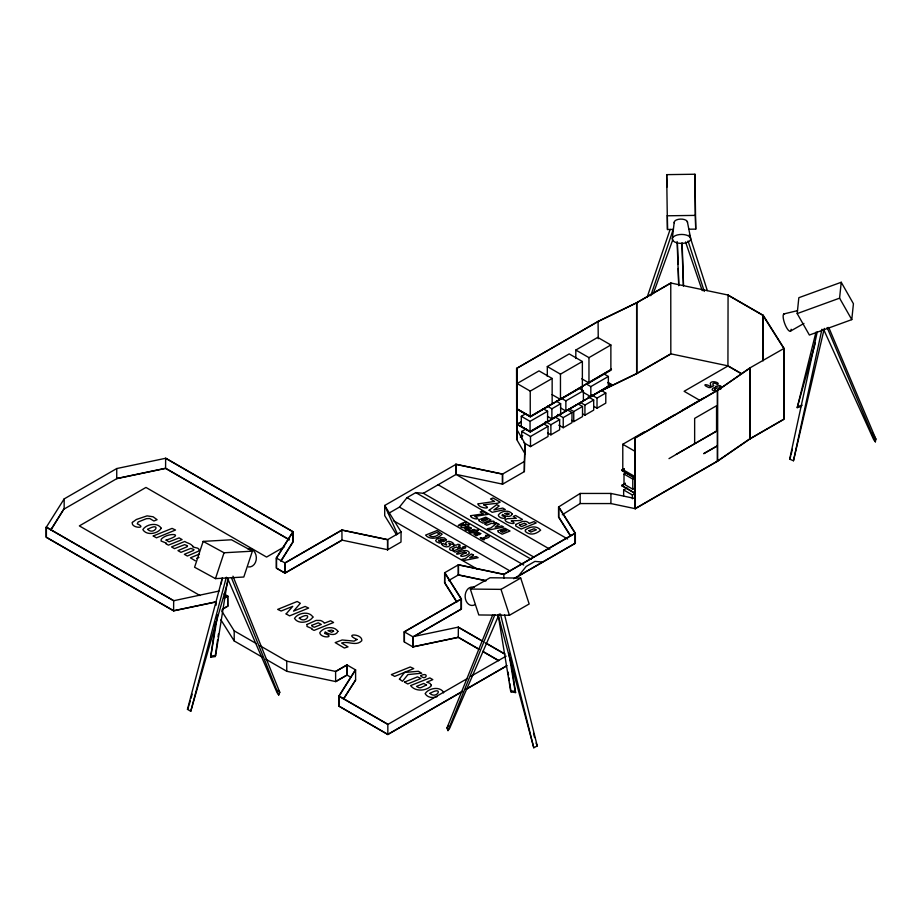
<?xml version="1.0" encoding="UTF-8"?>
<svg xmlns="http://www.w3.org/2000/svg" width="922" height="922" viewBox="0 0 922 922"><rect width="100%" height="100%" fill="white"/><g stroke="black" fill="none" stroke-linecap="round" stroke-linejoin="round"><path stroke-width="1.38" d="M284.886 573.035L284.898 562.916L341.924 529.989L387.701 539.612L387.701 549.731L341.924 540.108L284.898 573.035L276.531 568.217L276.531 558.098L293.138 531.74L165.637 458.119L165.58 468.411L289.151 539.75M670.824 283.158L636.814 302.796L598.251 321.478L516.631 368.408L516.7 439.356L516.631 368.408L598.078 321.375L636.641 302.693L670.767 282.996L728.069 295.04L763.197 315.324L784.057 348.401L784.057 419.245L749.943 438.941L717.581 461.207L635.27 508.725L634.728 437.57L635.131 508.644M516.7 429.237L525.079 443.747L524.353 461.496L502.421 474.15L455.917 464.377L384.705 505.487L401.082 531.89L401.001 542.055L387.701 549.731M502.421 474.15L502.421 484.269L524.353 471.615L525.079 443.747M443.505 692.895L443.563 692.295C439.702 685.922 428.453 688.238 425.146 693.655C427.359 697.77 433.259 698.357 437.224 696.559M797.196 313.584L798.832 297.702L841.233 282.27L853.426 303.73L851.778 319.623L809.378 335.043L797.196 313.584L839.585 298.163L841.233 282.27M672.311 238.81L674.213 222.237M227.838 578.912L215.644 655.392L215.206 656.545L210.642 657.225L215.736 622.004M221.222 583.96L222.041 578.325M215.206 656.545L217.65 639.638M218.053 636.825L218.468 634.002M210.642 657.225L217.627 615.009M823.807 329.788L873.641 439.575L875.358 441.811L875.9 439.114L828.751 327.437M824.303 328.405L793.462 460.758L789.681 459.144L817.249 331.828M793.462 460.758L821.94 329.246M791.03 454.834L792.321 449.268M801.437 406.452L797.207 407.651L815.947 332.185M228.472 579.373L190.762 711.288L187.466 709.341L222.306 578.013M190.762 711.288L226.339 577.184M797.207 407.651L815.394 342.777M189.091 705.157L190.255 701.031M191.027 698.288L192.191 694.162M203.163 541.387L194.588 567.237L215.471 578.624L243.8 577.022L252.374 551.172L231.491 539.785L203.163 541.387L224.046 552.774L252.374 551.172M215.471 578.624L224.046 552.774M647.083 297.414L670.144 229.359M650.771 295.708L673.383 229.002M789.681 459.144L790.707 456.217M653.295 293.599L672.818 239.674M227.492 578.14L277.049 692.641L278.732 694.981L279.781 692.33L232.955 576.204M499.298 613.994L449.671 728.288L447.988 730.627L446.963 727.965L492.786 614.709M447.988 730.627L494.895 614.697M187.466 709.341L188.699 706.529M716.06 391.539L749.759 368.005L784.057 348.401M216.278 601.755L173.67 610.71L46.388 537.226L46.388 527.096L64.16 498.906L116.737 468.549L165.58 458.292L292.85 531.775L292.85 541.894L280.841 560.956M50.583 530.15L64.021 508.829L50.825 530.173M285.117 573.161L276.335 568.102L276.335 557.983L292.85 531.775M281.06 561.025L293.138 541.859L293.138 531.74M355.419 669.798L338.812 696.133L387.839 724.438L467.535 678.431M259.866 645.642L286.754 661.166L335.596 671.423L346.914 664.889L355.604 669.902L339.1 696.098L339.1 706.217L387.839 734.361L462.337 691.35M462.556 691.419L387.839 734.557L338.904 706.102M343.41 698.957L355.604 680.021L343.606 699.072M446.963 727.965L448.657 725.637M388.381 513.485L399.433 507.112L407.028 497.661L415.787 492.602L423.382 493.282L533.838 557.061M518.579 575.893L526.174 566.454L534.933 561.394L542.528 562.074M635.131 438.077L717.581 390.375L749.943 368.108L749.943 438.941M635.27 508.529L717.397 461.115L749.759 438.849L783.769 419.21L783.769 348.366L762.99 315.405L727.931 295.167M570.061 534.944L558.744 516.988L558.744 506.87L580.168 493.443L610.917 493.443L635.327 498.572M562.316 514.753L580.168 503.562L610.917 503.562L635.327 508.69L635.27 437.685L717.397 390.271L717.397 461.115M520.792 422.057L517.104 424.212L530.3 431.761L611.447 384.497L607.852 382.434M530.3 416.79L611.447 369.319L530.3 416.79L517.104 409.23M520.792 422.264L517.104 424.408L530.3 431.969L611.447 384.497M547.311 376.407L547.311 366.564L569.22 353.921L582.37 361.505L582.37 386.814L560.461 399.457L552.094 394.628M575.812 358.485L575.812 350.049L597.721 337.394L610.871 344.989L610.871 370.287L588.962 382.93L581.782 378.792M552.151 378.469L539.013 370.875L517.104 383.529L530.242 391.112L552.151 378.469L552.151 403.767L530.242 416.421L517.104 408.826M547.311 366.564L560.461 374.159L582.37 361.505M575.812 350.049L588.962 357.632L610.871 344.989M284.495 546.723L266.562 557.072L145.964 487.438L79.35 525.897L199.959 595.531M543.208 408.723L547.587 411.247L547.587 421.366L530.058 431.484L521.299 426.425L521.299 416.306L525.966 413.609M521.299 416.306L530.058 421.366L547.587 411.247M547.507 406.256L551.898 408.78L560.657 403.721L560.657 413.84L551.898 418.899L547.507 416.375M224.369 598.067L227.769 596.096L227.769 606.215L222.098 609.488M276.335 557.983L285.071 563.008L341.981 530.15L387.517 539.727L401.082 531.89M561.486 398.35L565.866 400.874L583.396 390.755L583.396 400.874L565.866 410.993L560.392 407.835M586.45 384.059L590.829 386.595L608.359 376.476L608.359 386.595L590.829 396.714L583.165 392.288M521.737 439.022L521.737 431.438L526.404 428.742M516.562 439.275L525.079 453.866M520.331 437.109L522.797 435.68M423.382 493.282L456.021 474.438L455.848 464.215L455.917 474.496M601.939 390.352L636.641 373.537L670.767 353.829L728.069 365.873L741.392 373.571M602.101 390.455L636.814 373.641L670.824 354.002L670.767 282.996M521.737 431.438L530.496 436.498L548.025 426.379L548.025 436.498L530.496 446.617L523.927 442.825M545.398 421.561L550.883 424.731L559.642 419.671L559.642 429.79L550.883 434.85L547.587 432.948M557.741 414.439L563.227 417.608L571.986 412.549L571.986 422.668L563.227 427.727L558.836 425.192M569.37 408.988L573.749 411.523L582.52 406.464L582.52 416.583L573.749 421.642L571.559 420.374M580.537 402.545L584.928 405.069L593.687 400.01L593.687 410.129L584.928 415.188L582.727 413.932M591.544 394.927L597.018 398.085L605.789 393.026L605.789 403.145L597.018 408.204L593.733 406.314M728.069 295.04L727.931 365.999L684.112 391.297L699.833 400.367M634.739 476.478L622.788 469.575L622.788 444.277L644.697 431.623M653.007 427.312L674.916 414.67M681.496 410.797L703.405 398.143M456.632 601.916L444.623 582.877L444.623 572.758L458.488 564.748L503.85 574.279L575.063 533.17L558.548 506.973L558.548 517.092L570.557 536.143M635.12 487.853L632.78 489.202L624.01 484.142L624.01 474.023L626.349 472.663M444.623 582.877L444.807 572.643L461.415 598.977L461.415 609.096L414.324 636.295M448.484 580.641L458.488 574.867L485.975 580.641M624.01 474.023L632.78 479.083L635.12 477.723M668.992 458.626L717.397 430.551M717.397 430.747L676.333 454.258M623.641 496.267L623.641 489.939L627.144 487.922M623.641 489.939L632.4 494.999L634.739 493.65M479.002 649.365L458.28 637.402L412.929 646.933L404.228 641.919L404.228 631.801L461.127 598.943L444.623 572.758M335.654 671.585L347.087 664.993L347.087 675.111L335.654 681.704L335.596 671.423M461.415 598.977L404.401 631.893L404.401 642.012M558.744 506.87L575.351 533.204L503.908 574.452L458.292 564.863L458.292 574.982L485.94 580.791M350.66 677.163L346.914 675.008L335.596 681.542L286.754 671.285L265.985 659.288M412.883 636.918L461.127 609.062L461.127 598.943M513.669 578.728L575.063 543.288L575.063 533.17M514.626 578.382L575.351 543.323L575.351 533.204M471.027 676.206L506.132 656.141M466.059 689.195L507.031 665.546M466.29 689.264L506.132 666.26M224.173 597.986L227.619 596.015L227.769 606.215M223.02 608.774L227.619 606.134M634.739 493.224L621.647 485.606L625.347 483.278M621.647 485.606L625.347 483.485M703.82 453.497L717.397 445.729M703.82 453.693L717.397 445.925M470.335 589.066L490.043 577.771L520.711 578.071L529.17 603.979L509.463 615.262L478.795 614.962L470.335 589.066L501.003 589.365L520.711 578.071M790.465 331.136L803.938 323.438M634.728 478.057L621.693 470.393L624.148 468.802M621.693 470.393L624.148 469.01M498.064 614.744L533.78 747.765L537.249 745.933L504.599 614.962M196.593 558.375L198.991 557.395M199.452 554.053L190.428 557.822L195.36 560.818M719.633 389.418L720.808 389.061M797.968 406.429L802.198 405.231M783.838 313.941L797.518 310.645M165.58 468.411L116.737 478.668L116.737 468.549M219.033 591.048L173.601 600.752L46.1 527.142L46.1 537.261L173.601 610.871L216.463 601.87M482.863 641.274L458.349 627.121L412.733 636.71L412.733 646.829L458.349 637.24L479.186 649.272M211.08 656.072L215.644 655.392M673.129 229.44L667.482 229.52L666.675 174.638L694.934 174.235L695.73 229.117L688.665 229.221M667.044 215.794L695.292 215.391L695.73 229.117M510.592 690.739L515.144 691.431L515.594 692.583L511.042 691.892L510.592 690.739L498.295 615.619M455.848 464.215L502.617 474.035L502.617 484.154L455.848 474.334L567.618 538.99M607.852 382.642L611.447 384.693M517.104 409.034L530.3 416.583M727.931 365.999L741.23 373.675M603.979 373.94L608.359 376.476M601.409 390.502L605.789 393.026M579.016 388.231L583.396 390.755M588.213 396.852L593.687 400.01M578.14 403.928L582.52 406.464M556.277 401.197L560.657 403.721M567.606 410.013L571.986 412.549M622.788 444.277L634.739 451.181M555.263 417.136L559.642 419.671M543.646 423.843L548.025 426.379M438.111 484.776L549.858 549.235M415.787 492.602L531.21 559.239M407.028 497.661L523.684 565.025M399.433 507.112L509.889 570.879M393.394 520.63L477.78 569.358M486.539 643.395L504.922 654.009M458.28 627.283L482.655 641.355M485.099 642.761L504.588 654.021M289.427 539.716L165.637 468.238L117.152 478.426L64.16 509.025L64.16 498.906M482.863 651.393L498.802 660.59M482.655 651.474L498.502 660.625M404.228 631.801L412.929 636.814L412.929 646.933M224.023 593.929L227.769 596.096M221.614 610.871L234.2 630.844L256.201 643.533M46.388 527.096L173.67 600.591L173.601 610.871M220.865 619.814L234.2 640.963L262.309 657.179M621.647 485.398L634.739 493.028M516.7 368.523L517.104 439.587L517.104 368.754M621.693 470.197L634.728 477.85M875.9 439.114L872.408 432.96M278.098 689.99L279.781 692.33M444.807 582.762L456.886 601.916M396.552 534.841L384.705 515.617L384.705 505.487L397.509 534.218M839.585 298.163L851.778 319.623M827.103 327.517L875.358 441.811M536.085 743.074L537.249 745.933M231.364 577.529L278.732 694.981M685.542 241.944L702.241 290.637M501.003 589.365L509.463 615.262M689.333 234.591L707.312 290.534M688.066 240.965L704.293 291.444M533.515 733.382L534.61 737.542M500.427 614.017L533.78 747.765M687.339 221.568L690.532 237.876M508.886 653.168L515.144 691.431M510.788 660.164L515.594 692.583M508.114 672.15L508.529 674.973M508.944 677.785L509.37 680.609M509.785 683.433L511.042 691.892M681.877 243.108L683.421 285.843M677.128 241.529L678.719 285.682M682.142 243.097L683.525 285.624M677.486 244.365L678.131 264.211M678.269 268.463L678.822 285.463M666.675 174.638L667.067 186.993M694.934 174.235L695.292 215.391M667.367 216.751L667.482 229.52M763.197 315.324L763.197 360.652M762.99 315.405L762.99 360.733M749.759 368.005L749.759 438.849M717.581 390.375L717.581 461.207M716.555 431.035L716.555 405.738L694.646 418.381L694.646 443.689M636.814 302.796L636.814 373.641M636.641 302.693L636.641 373.537M632.78 479.083L632.78 489.202M632.4 494.999L632.4 498.802M610.917 493.443L610.917 503.562M598.078 321.375L598.251 338.743M597.018 398.085L597.018 408.204M590.829 386.595L590.829 396.714M588.962 357.632L588.962 382.93M584.928 405.069L584.928 415.188M582.07 386.595L582.07 390.386M580.168 493.443L580.168 503.562M573.749 411.523L573.749 421.642M565.866 400.874L565.866 410.993M563.227 417.608L563.227 427.727M560.461 374.159L560.461 399.457M551.898 408.78L551.898 418.899M550.883 424.731L550.883 434.85M530.496 436.498L530.496 446.617M530.242 391.112L530.242 416.421M530.058 421.366L530.058 431.692M524.353 461.496L524.353 471.615M503.85 574.279L503.908 578.244M458.488 564.748L458.488 574.867M458.349 627.121L458.28 637.402M387.839 734.557L387.839 724.243L338.904 695.983L338.812 706.252M387.517 539.727L387.517 549.846M355.604 669.902L355.604 680.021M346.914 664.889L346.914 675.008M341.924 529.989L341.981 540.269L285.071 573.138L285.071 563.008M286.754 661.166L286.754 671.285M284.898 562.916L284.898 573.035M234.2 630.844L234.2 640.963M216.14 602.608L216.14 605.143M247.592 548.659A9.232 7.364 86.8 0 1 256.339 557.453A9.232 7.364 86.8 0 1 248.444 566.949M674.374 223.078A6.65 3.227 -0.5 0 1 680.252 219.102A6.65 3.227 -0.5 0 1 687.501 222.398M791.157 329.258A9.232 2.651 70 0 1 785.325 325.12A9.232 2.651 70 0 1 784.541 313.86M475.268 604.498A9.232 7.007 -89.4 0 1 465.161 596.926A9.232 7.007 -89.4 0 1 474.392 587.487M337.925 631.34C335.965 636.411 328.589 634.497 325.236 631.87L324.613 633.391C336.599 637.667 320.441 638.669 319.784 632.665C323.253 627.237 333.914 625.335 337.925 631.34M446.467 539.739L443.724 541.64L438.895 540.05L438.526 540.96L441.396 542.413L439.552 543.162L436.406 541.779L435.645 540.523L436.947 539.013L441.154 537.584L444.346 537.975L446.467 539.739M480.731 533.573L478.979 534.783L475.913 533.769L475.671 534.345L477.504 535.279L476.328 535.751L473.839 534.068L477.342 532.19L480.731 533.573M512.286 514.038C510.788 517.933 505.106 516.458 502.525 514.43L502.041 515.617C511.272 518.902 498.837 519.674 498.329 515.052C501.003 510.869 509.209 509.405 512.286 514.038M161.258 528.271C157.985 533.723 146.69 536.005 142.841 529.631C146.149 524.203 157.408 521.898 161.258 528.271M312.927 617.037C309.654 622.477 298.359 624.759 294.51 618.397C297.818 612.969 309.077 610.652 312.927 617.037M471.234 528.133C462.832 535.106 462.856 522.255 471.234 528.133M450.04 545.017C448.645 548.578 442.387 546.504 441.454 543.922C443.447 542.159 449.187 547.945 445.522 543.196C446.801 539.843 452.886 541.698 453.82 544.061C451.861 545.778 446.409 540.476 450.04 545.017M357.068 639.499L354.048 641.124L342.166 639.972L335.205 642.599L344.332 648.016L348.009 646.864L341.624 643.026C348.124 640.744 356.134 646.645 361.781 640.732C362.749 633.437 342.546 633.23 357.068 639.499M132.365 522.428C130.74 528.548 148.235 528.64 137.263 523.857L138.104 522.025L146.437 518.66L149.721 518.51L153.893 520.999L157.109 519.708L153.11 516.781L147.071 515.871L136.364 519.489L132.365 522.428M441.892 534.126C438.48 539.047 429.306 539.796 425.584 535.106L437.074 530.53L441.892 534.126M333.58 631.247L331.563 632.238L328.013 630.694L331.828 630.106L333.58 631.247M443.874 539.681L442.675 540.269L440.555 539.347L443.874 539.681M479.083 533.527L476.962 533.319L479.083 533.527M508.956 513.957L507.4 514.718L504.668 513.542L507.596 513.081L508.956 513.957M192.894 546.331L192.721 546.919L197.757 548.21L198.968 549.178L198.841 551.01L187.35 556.035L184.365 554.318L193.597 550.411L193.943 549.512L190.842 548.383L180.931 552.336L177.958 550.618L187.189 546.711L187.523 545.812L184.642 544.637L174.512 548.636L171.538 546.919L184.711 541.468C187.604 543.438 190.37 543.127 192.894 546.331M452.425 548.694C455.699 550.215 450.535 551.425 449.533 549.282L450.132 547.691L454.569 545.859L453.889 545.156L456.482 545.075C457.773 542.966 462.948 545.824 458.395 546.181C462.441 547.092 457.37 549.039 456.482 546.965L452.425 548.694M714.562 389.211C717.304 390.49 712.971 391.504 712.13 389.706L712.637 388.381L716.348 386.837L715.783 386.249L717.961 386.191C719.045 384.416 723.378 386.814 719.563 387.113C722.952 387.874 718.699 389.499 717.961 387.759L714.562 389.211M713.651 385.627L710.459 387.494A2.72 1.567 0 0 1 708.522 387.447C701.296 384.255 706.483 383.806 709.905 386.249A3.469 2.005 0 0 0 710.92 385.857L710.24 383.414C711.277 379.795 721.108 382.849 717.477 384.693C716.025 382.78 710.643 382.123 713.651 385.627M399.422 679.145L402.522 681.3L407.95 674.581L421.7 673.221L418.358 671.285L404.504 672.461L399.422 679.145M166.098 540.085L169.014 541.871L179.133 537.883L182.118 539.601L168.461 545.133L166.018 543.876L166.559 543.196L161.096 541.03L161.235 539.209C167.723 532.04 186.797 533.746 166.098 540.085M466.302 552.808C454.097 556.923 464.803 557.775 469.125 553.511L469.206 552.428C465.184 545.836 446.041 559.158 464.492 551.921L466.302 552.808M426.494 684.977L420.939 687.628A2.351 1.36 0 0 1 418.115 687.316L416.502 686.383L423.705 683.456L426.494 684.977M307.049 624.448L306.991 626.453L311.959 628.562L311.624 629.138L314.068 630.394L333.591 622.488L330.606 620.771L324.267 623.237A7.814 4.506 0 0 0 320.314 620.471L316.131 620.414L307.049 624.448M468.998 530.945C469.505 536.765 484.926 527.384 475.533 530.484A2.973 1.717 0 0 0 474.035 529.435L468.998 530.945M479.002 519.697L478.956 520.895L483.059 523.177L490.919 519.985L485.79 517.219L479.002 519.697M498.099 530.715L498.053 531.913L502.156 534.207L510.004 531.014L504.887 528.248L498.099 530.715M515.778 524.457L515.732 526.001L521.184 529.044L536.212 522.947L533.919 521.633L529.032 523.523A6.016 3.469 0 0 0 525.989 521.403L522.762 521.356L515.778 524.457M525.39 530L525.344 531.545C529.885 535.405 535.279 534.714 540.649 530.173C536.685 525.252 529.781 526.52 525.39 530M311.728 625.37L312.247 626.476L314.379 627.237L321.294 624.436L318.251 622.811L311.728 625.37M470.773 531.303L471.787 532.006C476.778 531.153 472.663 529.297 470.773 531.303M481.791 520.25L483.174 521.299L487.508 519.559L485.698 518.729L481.791 520.25M500.888 531.268L502.271 532.328L506.604 530.576L504.795 529.747L500.888 531.268M519.386 525.171L521.426 526.612L526.75 524.445L524.411 523.2L519.386 525.171M528.986 530.715L530.772 532.075L536.35 529.827L534.022 528.755L528.986 530.715M147.624 529.366C154.723 536.016 162.249 521.057 147.624 529.366M299.293 618.132C306.381 624.782 313.906 609.822 299.293 618.132M466.048 528.548C468.733 530.761 470.958 525.425 466.048 528.548M429.929 693.39C437.016 700.04 444.542 685.081 429.929 693.39M431.392 685.277L430.908 686.279C425.157 691.35 415.131 691.581 410.59 685.599L429.859 677.912L432.833 679.629L426.725 682.234L429.79 683.214L431.392 685.277M439.079 534.068C436.694 536.304 432.153 537.987 429.26 535.498L436.924 532.397L439.079 534.068M286.131 613.902L289.577 615.884L308.616 608.071L305.159 606.446L293.542 611.125L300.33 603.299L297.207 601.478L277.683 609.396L281.141 611.021L292.758 606.342L286.131 613.902M461.046 526.935C465.184 530.473 475.464 520.215 463.87 525.886C473.873 515.801 447.516 530.369 463.57 524.065L461.046 526.935M489.121 510.246L492.198 512.309L505.279 509.543L502.767 508.068L493.858 509.958L499.182 505.994L496.808 504.645L489.121 510.246M473.459 554.952L469.678 557.81L476.213 556.542L478.138 557.683L464.123 560.484L461.853 559.377L465.299 558.628L471.349 553.972L473.459 554.952M498.929 524.307L495.137 527.177L501.695 525.909L503.631 527.038L489.582 529.85L487.312 528.744L490.758 527.995L496.82 523.327L498.929 524.307M485.594 535.475L487.127 536.247L482.413 538.16C475.81 535.659 486.712 542.367 483.624 538.863C490.516 538.056 491.576 534.576 485.594 535.475M153.259 535.982L156.463 537.837L175.503 530.023L172.057 528.398L153.259 535.982M478.103 503.885C477.803 508.264 494.872 509.993 483.543 504.783L497.696 503.239L500.173 502.144L492.947 497.972L490.504 498.975L494.549 501.43L478.103 503.885M470.554 515.732C470.312 519.132 483.566 520.481 474.772 516.435L487.68 514.384L482.068 511.145L480.178 511.929L483.312 513.831L470.554 515.732M453.209 551.056L455.122 552.163L462.982 548.913L460.919 547.945L453.209 551.056M485.03 524.099L486.666 525.263L491.749 523.27L494.25 523.857L496.589 522.935L493.639 522.255C496.013 519.178 485.663 523.166 485.03 524.099M462.786 547.184C465.598 550.653 467.719 544.672 462.786 547.184M505.268 519.57C503.919 523.016 520.665 525.747 511.214 520.872L520.089 520.492L522.451 519.443L515.594 515.479L513.254 516.435L516.32 518.325L507.446 518.694L505.268 519.57M391.47 674.558L394.674 676.402L413.713 668.588L410.255 666.975L391.47 674.558M404.528 682.096L407.743 683.951L420.916 678.511L417.459 676.886L404.528 682.096M420.593 675.596C425.549 681.807 430.159 671.366 420.593 675.596M676.598 242.751A9.232 4.483 -0.5 0 0 690.751 239.04A9.232 4.483 -0.5 0 0 677.244 234.983A9.232 4.483 -0.5 0 0 676.598 242.751"/></g></svg>
